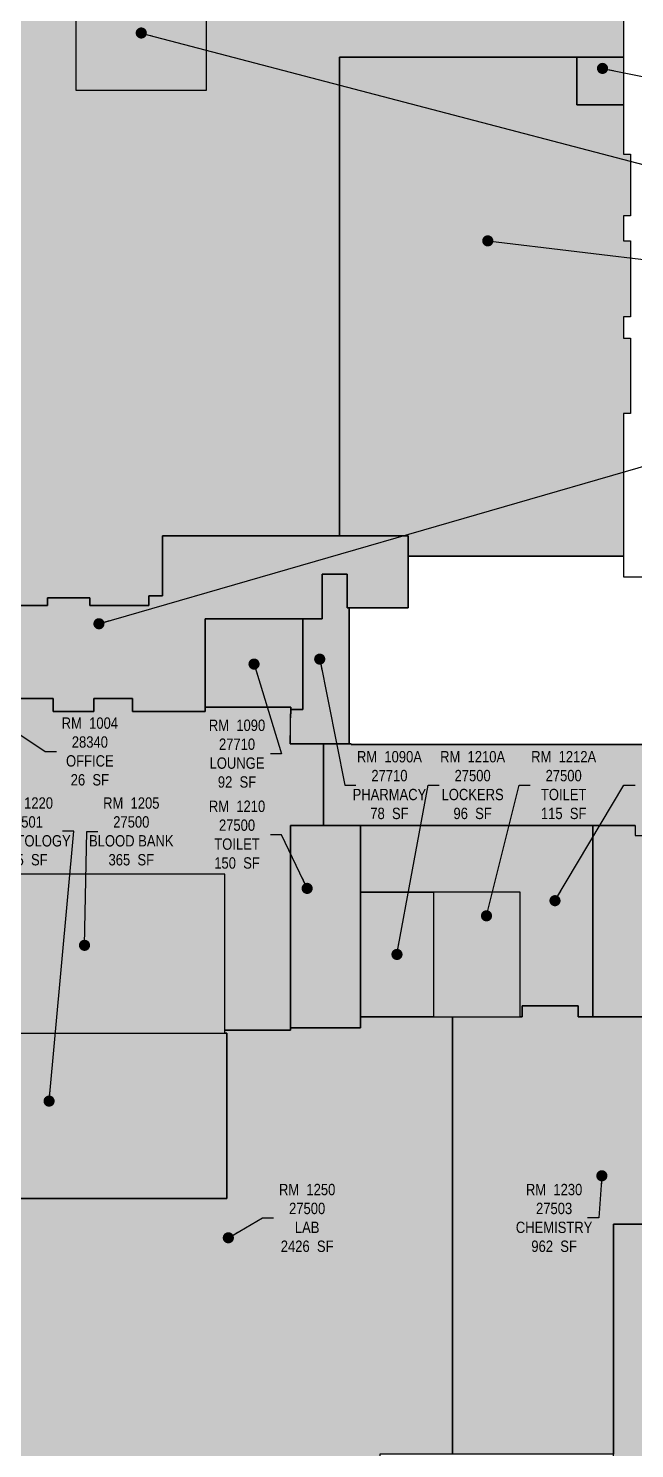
# Model space of a CAD drawing. Header units: inches. Extents: x -460 to 6059, y -234 to 4626.
# Drawn here: x 2998 to 3746, y 1241 to 2995 of the extents above; entities that cross this region are included whole.
import ezdxf

# ---------------------------------------------------------------- set-up
doc = ezdxf.new("R2010")
doc.units = ezdxf.units.IN
doc.header["$LTSCALE"] = 48
doc.header["$MEASUREMENT"] = 0
for name, color, linetype in [('0-LABEL', 3, 'Continuous'), ('1-NRT', 200, 'Continuous'), ('1-NRT-PTN', 253, 'Continuous'), ('3-FCM', 190, 'Continuous'), ('3-FCM-PTN', 9, 'Continuous'), ('4-OCC', 6, 'Continuous'), ('4-OCC-PTN', 95, 'Continuous'), ('4-VACANT', 60, 'Continuous')]:
    doc.layers.add(name, color=color, linetype=linetype)
doc.styles.add('ArialN', font='ARIALN.TTF')
doc.dimstyles.new('AB-220', dxfattribs={"dimscale": 220, "dimtxt": 0.070312, "dimasz": 0.0625, "dimexe": 0.0625, "dimexo": 0.125, "dimgap": 0.1875, "dimtad": 0, "dimdec": 4, "dimrnd": 0.0625, "dimzin": 0, "dimdsep": 46, "dimlunit": 4, "dimtxsty": 'ArialN', "dimblk": 'ARCHTICK', "dimcen": 0.0625, "dimclrd": 256, "dimclre": 256, "dimclrt": 256, "dimadec": 0, "dimazin": 0, "dimtfac": 1, "dimtdec": 4, "dimtofl": 0, "dimtmove": 2, "dimatfit": 3, "dimldrblk": 'DOT', "dimfxl": 0, "dimfrac": 2, "dimtolj": 1, "dimtzin": 0, "dimlwd": -1, "dimlwe": -1, "dimarcsym": 0})

# ---------------------------------------------------------------- blocks, each defined once
blk = doc.blocks.new('_ArchTick')
at = {"const_width": 0.15}
blk.add_lwpolyline([(-0.5, -0.5), (0.5, 0.5)], dxfattribs=at)
blk = doc.blocks.new('_Dot')
at = {"lineweight": -2}
blk.add_line((-0.5, 0), (-1, 0), dxfattribs=at)
at = {"const_width": 0.5}
blk.add_lwpolyline([(-0.25, 0, 1), (0.25, 0, 1)], format="xyb", close=True, dxfattribs=at)

msp = doc.modelspace()

# ---------------------------------------------------------------- hatches: boundary and pattern name
at = {"layer": '1-NRT-PTN'}
msp.add_hatch(color=256, dxfattribs=at).paths.add_polyline_path([(2703.5, 2323.9), (2703.5, 2367.8), (2954.6, 2367.8), (2954.6, 2291.2), (2980.8, 2291.2), (2980.8, 2282.1), (3021.7, 2282.1), (3021.7, 2291.2), (3073.9, 2291.2), (3073.9, 2282.1), (3146.5, 2282.1), (3146.5, 2293.8), (3163.5, 2293.8), (3163.5, 2367.8), (3466.6, 2367.8), (3466.6, 2279.2), (3391.1, 2279.2), (3391.1, 2320.5), (3360.2, 2320.5), (3360.2, 2265.5), (3216.1, 2265.5), (3216.1, 2151.1), (3126.3, 2151.1), (3126.3, 2167.1), (3078.5, 2167.1), (3078.5, 2151.1), (3028.5, 2151.1), (3028.5, 2167.1), (2980.8, 2167.1), (2980.8, 2151.1), (2927, 2151.1), (2927, 2167.1), (2879.3, 2167.1), (2879.3, 2151.1), (2839, 2151.1), (2839, 2167.1), (2791.3, 2167.1), (2791.3, 2151.1), (2747, 2151.1), (2747, 2204.8), (2755.7, 2204.8), (2755.7, 2258.1), (2764.4, 2258.1), (2764.4, 2323.9)])
at = {"layer": '3-FCM-PTN'}
h = msp.add_hatch(color=256, dxfattribs=at)
h.dxf.hatch_style = 1
h.paths.add_polyline_path([(2566.7, 1336.4), (2566.7, 1416.1), (2563.5, 1416.1), (2563.5, 1452.1), (2566.7, 1550.1), (2566.7, 1829.6), (2566.2, 1842.1), (2566.3, 1928.8), (2565.2, 1928.8), (2565.2, 1953.3), (2630, 1953.3), (2630, 1923.6), (2677.2, 1923.6), (2677.2, 1953.3), (2755.4, 1953.3), (2755.4, 1840.2), (2803.1, 1840.2), (2803.1, 1822.2), (2808.5, 1822.2), (2822.5, 1822.2), (2872.2, 1822.2), (2872.2, 1950.3), (3240.2, 1950.3), (3240.2, 1757.5), (3321.2, 1757.5), (3321.2, 2010.1), (3361.8, 2010.1), (3361.8, 2110.9), (3321, 2110.9), (3321, 2148.3), (3321.7, 2156.3), (3216.1, 2156.3), (3216.1, 2151.1), (3126.3, 2151.1), (3126.3, 2167.1), (3078.5, 2167.1), (3078.5, 2151.1), (3028.5, 2151.1), (3028.5, 2167.1), (2980.8, 2167.1), (2980.8, 2151.1), (2927, 2151.1), (2927, 2167.1), (2879.3, 2167.1), (2879.3, 2151.1), (2839, 2151.1), (2839, 2167.1), (2791.3, 2167.1), (2791.3, 2151.1), (2747, 2151.1), (2747, 2156.6), (2708.7, 2156.6), (2708.7, 2323.9), (2703.5, 2323.9), (2703.5, 2367.8), (2715.2, 2367.8), (2715.2, 2790.5), (2722, 2800.5), (2724.6, 2800.5), (2724.6, 2828), (2742.3, 2828), (2742.3, 2933.9), (2722.1, 2933.9), (2722.1, 2975), (2594.4, 2975), (2594.4, 2745.3), (2591.8, 2745.3), (2591.8, 2711), (2594.4, 2711), (2594.4, 2640.2), (2591.8, 2640.2), (2591.8, 2465.6), (2556.5, 2465.6), (2556.5, 2364.3), (2608.2, 2364.3), (2608.2, 2281.3), (2603, 2281.3), (2603, 2167.8), (2591, 2167.8), (2591, 2153.3), (2584.4, 2153.3), (2584.4, 2118.8), (2603, 2118.8), (2603, 2051.3), (2567.5, 2051.3), (2567.5, 2049.1), (2510.9, 2049), (2511, 2039.3), (2490.3, 2021.2), (2472.4, 2021.2), (2472.4, 2043.8), (2422.3, 2043.8), (2422.3, 2021.2), (2374.8, 2021.2), (2374.8, 1953.1), (2460.1, 1953.1), (2460.1, 1878.6), (2443.1, 1878.6), (2443.1, 1771.9), (2462.6, 1771.9), (2462.6, 1474.9), (2460.4, 1474.9), (2460.4, 1390.7), (2450.2, 1380.7), (2441.6, 1372.2), (2432.6, 1363.4), (2356.5, 1439.9), (2356.9, 1440.4), (2353.1, 1444.3), (2234.8, 1562), (2230.8, 1558), (2211.8, 1577), (2211.7, 1576.9), (2018.2, 1770.1), (1948.9, 1700.8), (1982.7, 1666.6), (2069.3, 1580.6), (2153.9, 1495.8), (2155.3, 1494.4), (2216.2, 1433.4), (2249.9, 1399.8), (2265.9, 1383.8), (2299.9, 1349.8), (2376.6, 1273.1), (2329.2, 1225.7), (2330.3, 1224.7), (2218.1, 1112.5), (2210.6, 1105), (2089.2, 983.6), (1962.8, 857.2), (1873.6, 768), (1813.3, 707.8), (1777, 671.5), (1759.7, 654.2), (1756, 650.5), (1688.5, 582.9), (1570.1, 464.5), (851.6, 1182.9), (847.9, 1179.2), (806.9, 1220.2), (810.6, 1223.9), (796.5, 1238), (831.3, 1272.9), (748.3, 1349.2), (718.2, 1319.1), (412.3, 1625.1), (304.2, 1625.1), (304.2, 1556.7), (304.5, 1556.7), (304.5, 1551), (309.9, 1551), (309.9, 1544.2), (331.5, 1544.2), (338.1, 1537.6), (335, 1534.5), (403.9, 1465.7), (410, 1471.9), (426, 1471.9), (437.4, 1460.6), (437.4, 1444.6), (431.2, 1438.4), (616, 1253.6), (622.2, 1259.7), (638.2, 1259.7), (649.5, 1248.4), (649.5, 1232.4), (643.3, 1226.2), (828.1, 1041.4), (834.3, 1047.6), (850.3, 1047.6), (861.6, 1036.3), (861.6, 1020.3), (855.4, 1014.1), (1040.2, 829.3), (1046.4, 835.5), (1062.4, 835.5), (1073.7, 824.2), (1073.7, 808.2), (1067.6, 802), (1252.4, 617.2), (1258.6, 623.3), (1274.6, 623.3), (1285.9, 612), (1285.9, 596), (1279.7, 589.8), (1464.4, 405.1), (1470.6, 411.2), (1486.6, 411.2), (1497.9, 399.9), (1497.9, 383.9), (1491.8, 377.8), (1547.8, 321.7), (1550.9, 324.8), (1559.4, 316.2), (1569.6, 326.4), (1618.6, 375.8), (1616.1, 378.2), (1654, 416.1), (1661.6, 423.7), (2233.1, 995.8), (2233.1, 995.8), (2305.2, 1067.9), (2305.3, 1067.8), (2313.7, 1076.4), (2436.5, 1199.2), (2466.8, 1168.8), (2466.8, 992.8), (2540.3, 992.8), (2540.3, 1049.9), (2540.3, 1049.9), (2540.3, 1189.1), (2540.3, 1205.5), (2529.4, 1205.5), (2490.9, 1244.1), (2551.4, 1304.5), (2566.7, 1304.5)])
msp.add_hatch(color=256, dxfattribs=at).paths.add_polyline_path([(3361.8, 2010.1), (3361.8, 2110.9), (3396.3, 2110.9), (3396.3, 2110.2), (4147, 2110.2), (4147, 2137.5), (4149.6, 2137.5), (4149.6, 2233.5), (4147, 2233.5), (4147, 2317.5), (4132.6, 2317.5), (4132.6, 2416.2), (4203.6, 2416.2), (4203.6, 2228.8), (4315.2, 2228.8), (4315.2, 2104.9), (4427.2, 2104.9), (4427.2, 2110.2), (4438.9, 2110.2), (4438.9, 2107.5), (4522.9, 2107.5), (4522.9, 2110.2), (4666.8, 2110.2), (4666.8, 1986.3), (4392.7, 1986.3), (4392.7, 1958.7), (4262.4, 1958.7), (4262.4, 1988.7), (4143.6, 1988.7), (4143.6, 1984.7), (4114.6, 1984.7), (4114.6, 1988.7), (3913, 1988.7), (3913, 1997.7), (3876.6, 1997.7), (3876.6, 1984.7), (3847.6, 1984.7), (3847.6, 1997.7), (3746.4, 1997.7), (3746.4, 2010.1)])
at = {"layer": '4-OCC-PTN'}
for color, points in [(50, [(3381.7, 2367.8), (3163.5, 2367.8), (3163.5, 2293.8), (3146.5, 2293.8), (3146.5, 2282.1), (3073.9, 2282.1), (3073.9, 2291.2), (3021.7, 2291.2), (3021.7, 2282.1), (2980.8, 2282.1), (2980.8, 2291.2), (2954.6, 2291.2), (2954.6, 2367.8), (2952, 2367.8), (2952, 2626.2), (2823.9, 2626.2), (2823.9, 2673.2), (2952, 2673.2), (2952, 2803.2), (2933.1, 2803.2), (2933.1, 2870.5), (2951.8, 2870.5), (2951.8, 3059.6), (3056.6, 3059.6), (3056.6, 2918.2), (3217.7, 2918.2), (3217.7, 3059.6), (3220.3, 3059.6), (3220.3, 3214.5), (3189.7, 3214.5), (3189.7, 3194.5), (3136, 3194.5), (3136, 3206.5), (3103.4, 3206.5), (3103.4, 3194.5), (3112.2, 3194.5), (3112.2, 3168.2), (3055.3, 3168.2), (3055.3, 3165.5), (3008.6, 3165.5), (3008.6, 3096.3), (3006, 3096.3), (3006, 3059.6), (2951.8, 3059.6), (2951.8, 3296.2), (3333.6, 3296.2), (3333.6, 3328.2), (3547.6, 3328.2), (3547.6, 3481.8), (3731.8, 3481.8), (3731.8, 2958.9), (3381.7, 2958.9)]), (50, [(3056.6, 2918.2), (3217.7, 2918.2), (3217.7, 3059.6), (3056.6, 3059.6)]), (50, [(3731.8, 2342.7), (3466.6, 2342.7), (3466.6, 2367.8), (3381.7, 2367.8), (3381.7, 2958.9), (3674.4, 2958.9), (3674.4, 2900.2), (3731.8, 2900.2), (3731.8, 2839.2), (3740.8, 2839.2), (3740.8, 2763.2), (3731.8, 2763.2), (3731.8, 2732.2), (3740.8, 2732.2), (3740.8, 2638.2), (3731.8, 2638.2), (3731.8, 2612.2), (3740.8, 2612.2), (3740.8, 2519.2), (3731.8, 2519.2)]), (50, [(3674.4, 2958.9), (3731.8, 2958.9), (3731.8, 2900.2), (3674.4, 2900.2)]), (237, [(3321.7, 2153.7), (3336.6, 2153.7), (3336.6, 2265.5), (3360.2, 2265.5), (3360.2, 2320.5), (3391.1, 2320.5), (3391.1, 2279.2), (3393.7, 2279.2), (3393.5, 2110.9), (3321, 2110.9)]), (77, [(3336.6, 2265.5), (3336.6, 2153.7), (3321.7, 2153.7), (3321.7, 2156.3), (3216.1, 2156.3), (3216.1, 2265.5)]), (181, [(3321.2, 2010.1), (3407.6, 2010.1), (3407.6, 1760.2), (3321.2, 1760.2)]), (181, [(3604.6, 1773.9), (3604.6, 1928.1), (3407.6, 1928.1), (3407.6, 2010.1), (3694.1, 2010.1), (3694.1, 1773.9), (3676, 1773.9), (3676, 1787.6), (3607.2, 1787.6), (3607.2, 1773.9)]), (181, [(3694.1, 1773.9), (3694.1, 2010.1), (3746.4, 2010.1), (3746.4, 1997.7), (3847.6, 1997.7), (3847.6, 1984.7), (3876.6, 1984.7), (3876.6, 1997.7), (3913, 1997.7), (3913, 1988.7), (3915.6, 1988.7), (3915.6, 1774), (3847, 1774), (3847, 1760.1), (3811, 1760.1), (3811, 1774)]), (181, [(2972.3, 1754), (3240.2, 1754), (3240.2, 1950.3), (2972.3, 1950.3)]), (181, [(3407.6, 1928.1), (3497.6, 1928.1), (3497.6, 1773.9), (3407.6, 1773.9)]), (181, [(3497.6, 1773.9), (3604.6, 1773.9), (3604.6, 1928.1), (3497.6, 1928.1)]), (181, [(3407.6, 1760.2), (3407.6, 1773.9), (3521.1, 1773.9), (3521.1, 1234.1), (3431.6, 1234.1), (3431.6, 1052.6), (3343.8, 1052.6), (3343.8, 879.4), (3343.7, 673), (3244.6, 673), (3244.6, 1175.3), (3247.2, 1175.3), (3247.2, 1199.3), (2872.2, 1199.7), (2872.2, 1551.9), (2965.7, 1551.9), (2965.7, 1549.6), (3242.8, 1549.6), (3242.8, 1754), (3240.2, 1754), (3240.2, 1757.5), (3321.2, 1757.5), (3321.2, 1760.2)]), (245, [(3607.2, 1773.9), (3607.2, 1787.6), (3676, 1787.6), (3676, 1773.9), (3811, 1774), (3811, 1760.1), (3847, 1760.1), (3847, 1774), (3915.6, 1774), (3915.6, 1676.4), (3804.6, 1676.4), (3804.6, 1612.1), (3787.6, 1612.1), (3787.6, 1518.1), (3719.6, 1518.1), (3719.6, 1234.1), (3521.1, 1234.1), (3521.1, 1773.9)]), (14, [(3242.8, 1549.6), (2965.7, 1549.6), (2965.7, 1551.9), (2872.2, 1551.9), (2872.2, 1754), (3242.8, 1754)]), (32, [(3713.6, 1049.5), (3713.6, 1157.7), (3719.6, 1157.7), (3719.6, 1518.1), (3787.6, 1518.1), (3787.6, 1503.1), (3831.6, 1503.1), (3831.6, 1392.1), (4001.2, 1392.1), (4001.2, 1049.5)])]:
    msp.add_hatch(color=color, dxfattribs=at).paths.add_polyline_path(points)

# ---------------------------------------------------------------- linework, layer by layer
at = {"layer": '1-NRT'}
msp.add_lwpolyline([(2980.8, 2282.1), (3021.7, 2282.1), (3021.7, 2291.2), (3073.9, 2291.2), (3073.9, 2282.1), (3146.5, 2282.1), (3146.5, 2293.8), (3163.5, 2293.8), (3163.5, 2367.8), (3466.6, 2367.8), (3466.6, 2279.2), (3391.1, 2279.2), (3391.1, 2320.5), (3360.2, 2320.5), (3360.2, 2265.5), (3216.1, 2265.5), (3216.1, 2151.1), (3126.3, 2151.1), (3126.3, 2167.1), (3078.5, 2167.1), (3078.5, 2151.1), (3028.5, 2151.1), (3028.5, 2167.1), (2980.8, 2167.1)], dxfattribs=at)
at = {"layer": '3-FCM'}
msp.add_lwpolyline([(3746.4, 2010.1), (3361.8, 2010.1), (3361.8, 2110.9), (3396.3, 2110.9), (3396.3, 2110.2), (4147, 2110.2)], dxfattribs=at)
at = {"layer": '4-OCC'}
for points in [[(3731.8, 3481.8), (3731.8, 2958.9), (3381.7, 2958.9), (3381.7, 2367.8), (3163.5, 2367.8), (3163.5, 2293.8), (3146.5, 2293.8), (3146.5, 2282.1), (3073.9, 2282.1), (3073.9, 2291.2), (3021.7, 2291.2), (3021.7, 2282.1), (2980.8, 2282.1)], [(3056.6, 3059.6), (3056.6, 2918.2), (3217.7, 2918.2), (3217.7, 3059.6)], [(2980.8, 2167.1), (3028.5, 2167.1), (3028.5, 2151.1), (3078.5, 2151.1), (3078.5, 2167.1), (3126.3, 2167.1), (3126.3, 2151.1), (3216.1, 2151.1), (3216.1, 2156.3), (3321.7, 2156.3), (3321.7, 2148.3), (3321, 2148.3), (3321, 2110.9), (3361.8, 2110.9), (3361.8, 2010.1), (3321.2, 2010.1), (3321.2, 1757.5), (3240.2, 1757.5), (3240.2, 1950.3), (2872.2, 1950.3)]]:
    msp.add_lwpolyline(points, dxfattribs=at)
for points in [[(3056.6, 2918.2), (3217.7, 2918.2), (3217.7, 3059.6), (3056.6, 3059.6)], [(3731.8, 2342.7), (3466.6, 2342.7), (3466.6, 2367.8), (3381.7, 2367.8), (3381.7, 2958.9), (3674.4, 2958.9), (3674.4, 2900.2), (3731.8, 2900.2), (3731.8, 2839.2), (3740.8, 2839.2), (3740.8, 2763.2), (3731.8, 2763.2), (3731.8, 2732.2), (3740.8, 2732.2), (3740.8, 2638.2), (3731.8, 2638.2), (3731.8, 2612.2), (3740.8, 2612.2), (3740.8, 2519.2), (3731.8, 2519.2)], [(3674.4, 2958.9), (3731.8, 2958.9), (3731.8, 2900.2), (3674.4, 2900.2)], [(3321.7, 2153.7), (3336.6, 2153.7), (3336.6, 2265.5), (3360.2, 2265.5), (3360.2, 2320.5), (3391.1, 2320.5), (3391.1, 2279.2), (3393.7, 2279.2), (3393.5, 2110.9), (3321, 2110.9)], [(3336.6, 2265.5), (3336.6, 2153.7), (3321.7, 2153.7), (3321.7, 2156.3), (3216.1, 2156.3), (3216.1, 2265.5)], [(3321.2, 2010.1), (3407.6, 2010.1), (3407.6, 1760.2), (3321.2, 1760.2)], [(3604.6, 1773.9), (3604.6, 1928.1), (3407.6, 1928.1), (3407.6, 2010.1), (3694.1, 2010.1), (3694.1, 1773.9), (3676, 1773.9), (3676, 1787.6), (3607.2, 1787.6), (3607.2, 1773.9)], [(3694.1, 1773.9), (3694.1, 2010.1), (3746.4, 2010.1), (3746.4, 1997.7), (3847.6, 1997.7), (3847.6, 1984.7), (3876.6, 1984.7), (3876.6, 1997.7), (3913, 1997.7), (3913, 1988.7), (3915.6, 1988.7), (3915.6, 1774), (3847, 1774), (3847, 1760.1), (3811, 1760.1), (3811, 1774)], [(2972.3, 1754), (3240.2, 1754), (3240.2, 1950.3), (2972.3, 1950.3)], [(3407.6, 1928.1), (3497.6, 1928.1), (3497.6, 1773.9), (3407.6, 1773.9)], [(3497.6, 1773.9), (3604.6, 1773.9), (3604.6, 1928.1), (3497.6, 1928.1)], [(3407.6, 1760.2), (3407.6, 1773.9), (3521.1, 1773.9), (3521.1, 1234.1), (3431.6, 1234.1), (3431.6, 1052.6), (3343.8, 1052.6), (3343.8, 879.4), (3343.7, 673), (3244.6, 673), (3244.6, 1175.3), (3247.2, 1175.3), (3247.2, 1199.3), (2872.2, 1199.7), (2872.2, 1551.9), (2965.7, 1551.9), (2965.7, 1549.6), (3242.8, 1549.6), (3242.8, 1754), (3240.2, 1754), (3240.2, 1757.5), (3321.2, 1757.5), (3321.2, 1760.2)], [(3607.2, 1773.9), (3607.2, 1787.6), (3676, 1787.6), (3676, 1773.9), (3811, 1774), (3811, 1760.1), (3847, 1760.1), (3847, 1774), (3915.6, 1774), (3915.6, 1676.4), (3804.6, 1676.4), (3804.6, 1612.1), (3787.6, 1612.1), (3787.6, 1518.1), (3719.6, 1518.1), (3719.6, 1234.1), (3521.1, 1234.1), (3521.1, 1773.9)], [(3242.8, 1549.6), (2965.7, 1549.6), (2965.7, 1551.9), (2872.2, 1551.9), (2872.2, 1754), (3242.8, 1754)], [(3713.6, 1049.5), (3713.6, 1157.7), (3719.6, 1157.7), (3719.6, 1518.1), (3787.6, 1518.1), (3787.6, 1503.1), (3831.6, 1503.1), (3831.6, 1392.1), (4001.2, 1392.1), (4001.2, 1049.5)]]:
    msp.add_lwpolyline(points, close=True, dxfattribs=at)
at = {"layer": '4-VACANT'}
msp.add_lwpolyline([(3393.5, 2110.9), (3393.7, 2279.2), (3466.6, 2279.2), (3466.6, 2342.7), (3731.8, 2342.7), (3731.8, 2317.5), (4147, 2317.5), (4147, 2233.5), (4149.6, 2233.5), (4149.6, 2137.5), (4147, 2137.5), (4147, 2110.2), (3396.3, 2110.2), (3396.3, 2110.9)], close=True, dxfattribs=at)

# ---------------------------------------------------------------- texts
at = {"layer": '0-LABEL', "char_height": 14, "attachment_point": 5, "style": 'ArialN'}
for s, insert in [('RM  1004\\P28340\\POFFICE\\P26  SF', (3073.8, 2101.6)), ('RM  1090\\P27710\\PLOUNGE\\P92  SF', (3255.3, 2098.9)), ('RM  1090A\\P27710\\PPHARMACY\\P78  SF', (3443.3, 2060.1)), ('RM  1210A\\P27500\\PLOCKERS\\P96  SF', (3545.9, 2060.1)), ('RM  1212A\\P27500\\PTOILET\\P115  SF', (3658.2, 2060.1)), ('RM  1220\\P27501\\PHEMATOLOGY\\P525  SF', (2993.6, 2002.9)), ('RM  1205\\P27500\\PBLOOD BANK\\P365  SF', (3124.9, 2002.9)), ('RM  1210\\P27500\\PTOILET\\P150  SF', (3255.3, 1998.9)), ('RM  1250\\P27500\\PLAB\\P2426  SF', (3341.8, 1525.6)), ('RM  1230\\P27503\\PCHEMISTRY\\P962  SF', (3646.4, 1525.6))]:
    msp.add_mtext(s, dxfattribs=dict(at, insert=insert))

# ---------------------------------------------------------------- leaders
at = {"layer": '0-LABEL', "annotation_type": 0, "has_hookline": 1}
for points, hookline_direction, text_width in [([(3137.2, 2988.9), (3861.5, 2798.6)], 0, 67.9), ([(3706.1, 2945.2), (3864.7, 2913.4)], 0, 79), ([(3564.6, 2732.2), (3861.5, 2696.8)], 0, 112.7), ([(3085, 2259.4), (3847.8, 2480.4), (3861.5, 2480.4)], 0, 99.2), ([(2736.5, 2289.7), (3018.8, 2101.6), (3032.5, 2101.6)], 0, 67.5), ([(3276.3, 2209.6), (3310.3, 2098.9), (3296.5, 2098.9)], 1, 67.5), ([(3357.3, 2215.7), (3388.3, 2060.1), (3402, 2060.1)], 0, 89.5), ([(3452.6, 1851), (3490.9, 2060.1), (3504.6, 2060.1)], 0, 79), ([(3563, 1898.7), (3603.2, 2060.1), (3617, 2060.1)], 0, 79), ([(3647.5, 1917.4), (3732.5, 2060.1), (3746.3, 2060.1)], 0, 74.7), ([(3023.5, 1669.9), (3053.9, 2003.2), (3040.2, 2003.2)], 1, 111.8), ([(3067.2, 1862.3), (3069.9, 2002.9), (3083.6, 2002.9)], 0, 103.1), ([(3341.8, 1932.6), (3310.3, 1998.9), (3296.5, 1998.9)], 1, 67.5), ([(3705.3, 1577.7), (3701.4, 1525.6), (3687.6, 1525.6)], 1, 93.5), ([(3244.6, 1501.1), (3286.8, 1525.6), (3300.5, 1525.6)], 0, 67.5)]:
    msp.add_leader(points, dimstyle='AB-220', dxfattribs=dict(at, hookline_direction=hookline_direction, text_width=text_width))

doc.saveas('drawing.dxf')
